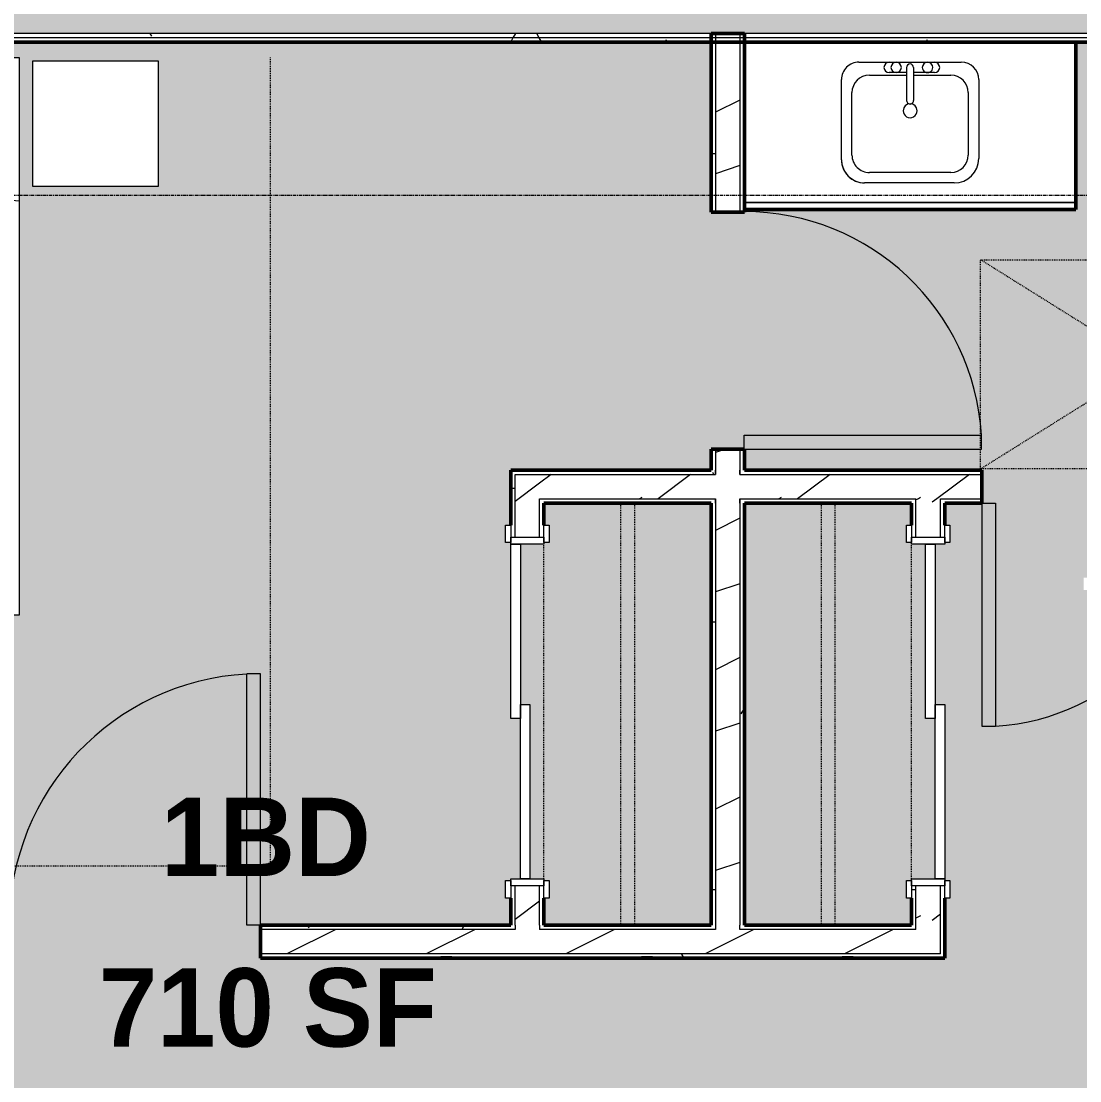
# Model space of a CAD drawing. Header units: inches. Extents: x -4294 to -464, y 9706 to 12475.
# Drawn here: x -3708.2 to -3556.3, y 10686.2 to 10838.2 of the extents above; entities that cross this region are included whole.
import ezdxf

# ---------------------------------------------------------------- set-up
doc = ezdxf.new("R2010")
doc.units = ezdxf.units.IN
doc.header["$MEASUREMENT"] = 0
doc.linetypes.add('Dash', pattern=[0.25, 0.125, -0.125])
doc.linetypes.add('Grid Line 1_2_', pattern=[0.875, 0.5, -0.125, 0.125, -0.125])
for name, color, linetype, lineweight in [('0-1', 7, 'Continuous', 5), ('0-2', 7, 'Continuous', 9), ('A-AREA-IDEN', 2, 'Continuous', 9), ('A-AREA-PATT-5', 41, 'Continuous', 9), ('A-DOOR-1', 7, 'Continuous', 9), ('A-DOOR-2', 90, 'Continuous', 20), ('A-DOOR-FRAM-1', 90, 'Continuous', 20), ('A-GENM-HDLN-1', 7, 'Dash', 9), ('A-WALL', 113, 'Continuous', 13), ('A-WALL-2', 250, 'Continuous', 50), ('A-WALL-3', 50, 'Continuous', 13), ('A-WALL-PATT-1', 7, 'Continuous', 9), ('A-WALL-PATT-2', 8, 'Continuous', 9), ('A-WALL-PATT-5', 111, 'Continuous', 9), ('I-FURN-1', 7, 'Continuous', 9), ('I-FURN-HDLN-1', 7, 'Dash', 9), ('I-WALL-1', 2, 'Continuous', 50), ('P-SANR-FIXT-1', 7, 'Continuous', 9), ('Q-CASE-1', 250, 'Continuous', 50), ('Q-CASE-2', 7, 'Continuous', 9), ('Q-CASE-HDLN-1', 7, 'Dash', 9), ('S-GRID-1', 1, 'Grid Line 1_2_', 9)]:
    doc.layers.add(name, color=color, linetype=linetype, lineweight=lineweight)
doc.styles.add('Century Gothic_B', font='GOTHICB.TTF', dxfattribs={"height": 11.25})
pattern_1 = [(0, (0, 0), (38.4, 9.6), [1.584, -27.216, 1.584, -27.216, -153.6]), (0, (0, 0), (38.4, 9.6), [-57.6, 1.584, -56.016, 1.584, -27.216, -67.2]), (0, (0, 0), (38.4, 9.6), [-144, 1.584, -17.616, 1.584, -46.416]), (120, (14.4, 4.8), (-27.513844, 28.4553755), [1.584, -27.216, 1.584, -27.216, -153.6]), (120, (14.4, 4.8), (-27.513844, 28.4553755), [-57.6, 1.584, -56.016, 1.584, -27.216, -67.2]), (120, (14.4, 4.8), (-27.513844, 28.4553755), [-144, 1.584, -17.616, 1.584, -46.416]), (240, (19.2, 24), (-10.886156, -38.0553755), [1.584, -27.216, 1.584, -27.216, -153.6]), (240, (19.2, 24), (-10.886156, -38.0553755), [-57.6, 1.584, -56.016, 1.584, -27.216, -67.2]), (240, (19.2, 24), (-10.886156, -38.0553755), [-144, 1.584, -17.616, 1.584, -46.416])]
pattern_2 = [(216.87, (7.997, 19.992), (59.9755286, 39.9843071), [9.996, -89.964]), (206.565, (19.992, 13.994), (-19.991807, -19.992219), [22.352, -22.352]), (198.435, (19.992, 3.998), (-39.983821, -19.991955), [12.644, -50.576])]

# ---------------------------------------------------------------- blocks, each defined once
blk = doc.blocks.new('Single-Flush - 32_ x 84_-1372862-FLOOR PLAN - 3RD FLOOR')
at = {"layer": 'A-DOOR-1'}
blk.add_arc((16, 2.37), 32.07, 93.5759, 180, dxfattribs=at)
at = {"layer": 'A-DOOR-2'}
for p, q in [((14, 2.37), (14, 34.38)), ((16, 34.38), (14, 34.38)), ((16, 2.37), (16, 34.38)), ((16, 2.37), (14, 2.37))]:
    blk.add_line(p, q, dxfattribs=at)
blk = doc.blocks.new('Single-Flush - 36_ x 84_-1372839-FLOOR PLAN - 3RD FLOOR')
at = {"layer": 'A-DOOR-1'}
blk.add_arc((18, 2.37), 36.07, 93.1789, 180, dxfattribs=at)
at = {"layer": 'A-DOOR-2'}
for p, q in [((16, 2.37), (16, 38.39)), ((18, 38.39), (16, 38.39)), ((18, 2.37), (18, 38.39)), ((18, 2.37), (16, 2.37))]:
    blk.add_line(p, q, dxfattribs=at)
blk = doc.blocks.new('Single-Flush - 34_ x 84_-1372840-FLOOR PLAN - 3RD FLOOR')
at = {"layer": 'A-DOOR-1'}
blk.add_arc((17, 2.37), 34.07, 93.3657, 180, dxfattribs=at)
at = {"layer": 'A-DOOR-2'}
for p, q in [((15, 2.37), (15, 36.38)), ((17, 36.38), (15, 36.38)), ((17, 2.37), (17, 36.38)), ((17, 2.37), (15, 2.37))]:
    blk.add_line(p, q, dxfattribs=at)
blk = doc.blocks.new('M_Sink Vanity-Square - 500 x 440mm-1372835-FLOOR PLAN - 3RD FLOOR')
at = {"layer": 'P-SANR-FIXT-1'}
for p, q in [((-5.72, 10.23), (7.14, 10.23)), ((-5.72, 10.23), (7.14, 10.23)), ((-5.22, 8.73), (6.46, 8.73)), ((-9.22, -4.59), (-9.22, 6.73)), ((-9.22, -4.59), (-9.22, 6.73)), ((-7.72, -2.72), (-7.72, 6.23)), ((8.96, 6.23), (8.96, -2.72)), ((10.46, 6.91), (10.46, -4.59)), ((10.46, 6.91), (10.46, -4.59)), ((0.12, -6.33), (0.12, -1.59)), ((1.12, -6.33), (1.12, -1.59)), ((0.12, -5.22), (-5.22, -5.22)), ((-2.88, -5.59), (0.12, -5.59)), ((6.46, -5.22), (1.12, -5.22)), ((1.12, -5.59), (3.62, -5.59)), ((7.96, -7.09), (-6.72, -7.09)), ((7.96, -7.09), (-6.72, -7.09)), ((3.62, -7.09), (-2.88, -7.09))]:
    blk.add_line(p, q, dxfattribs=at)
for centre, radius, start, end in [((-5.72, 6.73), 3.5, 90, 180), ((-5.72, 6.73), 3.5, 90, 180), ((7.14, 6.91), 3.32, 0, 90), ((7.14, 6.91), 3.32, 360, 90), ((-5.22, 6.23), 2.5, 90, 180), ((6.46, 6.23), 2.5, 360, 90), ((0.62, -0.13), 1, 360, 180), ((0.62, -0.13), 1, 180, 0), ((0.62, -1.59), 0.5, 360, 180), ((-5.22, -2.72), 2.5, 180, 270), ((6.46, -2.72), 2.5, 270, 360), ((-6.72, -4.59), 2.5, 180, 270), ((-6.72, -4.59), 2.5, 180, 270), ((-2.88, -6.34), 0.75, 90, 270), ((-1.88, -6.34), 0.75, 360, 180), ((2.62, -6.34), 0.75, 0, 180), ((3.62, -6.34), 0.75, 270, 90), ((7.96, -4.59), 2.5, 270, 0), ((7.96, -4.59), 2.5, 270, 0), ((-1.88, -6.34), 0.75, 180, 0), ((0.62, -6.33), 0.5, 180, 0), ((2.62, -6.34), 0.75, 180, 0)]:
    blk.add_arc(centre, radius, start, end, dxfattribs=at)
blk = doc.blocks.new('OD_CW_Base Cabinet - OD_CW_Base Cabinet-1870265-FLOOR PLAN - 3RD FLOOR')
at = {"layer": 'Q-CASE-1'}
for p, q in [((48.31, 0), (48.31, 24)), ((0.74, 0), (48.31, 0))]:
    blk.add_line(p, q, dxfattribs=at)
at = {"layer": 'Q-CASE-2'}
for p, q in [((48.31, 24), (48.31, 1)), ((0.74, 1), (48.31, 1)), ((48.31, 1), (0.74, 1)), ((48.31, 0), (0.74, 0)), ((48.31, 1), (48.31, 0))]:
    blk.add_line(p, q, dxfattribs=at)
blk = doc.blocks.new('OD_CW_Closet - OD_CW_Closet-1902250-FLOOR PLAN - 3RD FLOOR')
at = {"layer": 'Q-CASE-HDLN-1'}
for p, q in [((3.89, 24), (0.74, 24)), ((0.74, 24), (0.74, 0)), ((54.64, 24), (6.64, 24)), ((61.26, 24), (57.39, 24)), ((61.26, 0), (61.26, 24)), ((0.74, 13), (61.26, 13)), ((0.74, 11), (61.26, 11)), ((0.74, 0), (61.26, 0))]:
    blk.add_line(p, q, dxfattribs=at)
blk = doc.blocks.new('ADA Clearances - 30_x48_-V14-FLOOR PLAN - 3RD FLOOR')
at = {"layer": 'A-GENM-HDLN-1'}
for p, q in [((15, 24), (-15, -24)), ((-15, 24), (15, -24)), ((-15, -24), (-15, 24)), ((-15, 24), (15, 24)), ((15, 24), (15, -6.44)), ((15, -8.9), (15, -24)), ((15, -24), (-15, -24))]:
    blk.add_line(p, q, dxfattribs=at)
blk = doc.blocks.new('Bed-Standard - King 78_ x 80_-1379907-FLOOR PLAN - 3RD FLOOR')
at = {"layer": 'I-FURN-1'}
for p, q in [((-28.31, 41.8), (49.69, 41.8)), ((-28.31, -38.2), (-28.31, 41.8)), ((49.69, 41.8), (49.69, -38.2)), ((49.69, -24.2), (-28.31, -17.63)), ((-25.31, -24.2), (46.69, -24.2)), ((-25.31, -36.2), (-25.31, -24.2)), ((46.69, -36.2), (46.69, -24.2)), ((-25.31, -36.2), (46.69, -36.2)), ((49.69, -38.2), (-28.31, -38.2))]:
    blk.add_line(p, q, dxfattribs=at)
at = {"layer": 'I-FURN-HDLN-1'}
for p, q in [((-64.31, 77.8), (73.69, 77.8)), ((-64.31, -38.2), (-64.31, 77.8)), ((73.69, 77.8), (73.69, -38.2))]:
    blk.add_line(p, q, dxfattribs=at)
blk = doc.blocks.new('Table-Night Stand - 18_ x 18_ x 24_-1372838-FLOOR PLAN - 3RD FLOOR')
at = {"layer": 'I-FURN-1'}
for p, q in [((0.15, 0), (18.15, 0)), ((0.15, -18), (0.15, 0)), ((18.15, 0), (18.15, -18)), ((18.15, -18), (0.15, -18))]:
    blk.add_line(p, q, dxfattribs=at)
blk = doc.blocks.new('FOLDING_SLIDING CLOSET - 48_ x 80_-1372841-FLOOR PLAN - 3RD FLOOR')
at = {"layer": 'A-DOOR-1'}
for p, q in [((-26.75, 3.25), (-24.25, 3.25)), ((-26.75, 2.5), (-26.75, 3.25)), ((-24.25, 3.25), (-24.25, 2.5)), ((24.25, 3.25), (26.75, 3.25)), ((24.25, 2.5), (24.25, 3.25)), ((26.75, 3.25), (26.75, 2.5)), ((-24.25, 2.5), (-26.75, 2.5)), ((26.75, 2.5), (24.25, 2.5)), ((-26.75, -2.25), (-24.25, -2.25)), ((-26.75, -3), (-26.75, -2.25)), ((-24.25, -3), (-26.75, -3)), ((-24.25, -2.25), (-24.25, -3)), ((24.25, -2.25), (26.75, -2.25)), ((24.25, -3), (24.25, -2.25)), ((26.75, -3), (24.25, -3)), ((26.75, -2.25), (26.75, -3))]:
    blk.add_line(p, q, dxfattribs=at)
at = {"layer": 'A-DOOR-2'}
for p, q in [((-1, 0.5), (24, 0.5)), ((-1, -0.88), (-1, 0.5)), ((24, 0.5), (24, -0.88)), ((-24, -0.88), (1, -0.88)), ((-24, -2.25), (-24, -0.88)), ((24, -0.88), (-1, -0.88)), ((1, -0.88), (1, -2.25)), ((1, -2.25), (-24, -2.25))]:
    blk.add_line(p, q, dxfattribs=at)
at = {"layer": 'A-DOOR-FRAM-1'}
for p, q in [((-25, 2.5), (-24, 2.5)), ((-25, -2.25), (-25, 2.5)), ((-24, 2.5), (-24, -2.25)), ((24, 2.5), (25, 2.5)), ((24, -2.25), (24, 2.5)), ((25, 2.5), (25, -2.25)), ((-24, -2.25), (-25, -2.25)), ((25, -2.25), (24, -2.25))]:
    blk.add_line(p, q, dxfattribs=at)
blk = doc.blocks.new('OD_CW_Closet - OD_CW_Closet-1901942-FLOOR PLAN - 3RD FLOOR')
at = {"layer": 'Q-CASE-HDLN-1'}
for p, q in [((0.74, -24), (0.74, 0)), ((0.74, 0), (61.26, 0)), ((61.26, 0), (61.26, -24)), ((0.74, -11), (61.26, -11)), ((0.74, -13), (61.26, -13)), ((3.89, -24), (0.74, -24)), ((54.64, -24), (6.64, -24)), ((61.26, -24), (57.39, -24))]:
    blk.add_line(p, q, dxfattribs=at)
blk = doc.blocks.new('CTR - 1st Phase - Unit Layouts_rvt-1-FLOOR PLAN - 3RD FLOOR')
at = {"layer": 'A-WALL-PATT-1'}
h = blk.add_hatch(dxfattribs=at)
h.set_pattern_fill('FP_1', color=256, style=0, pattern_type=2)
h.set_pattern_definition(pattern_1)
h.paths.add_polyline_path([(-3608.55, 10708.54), (-3608.55, 10769.06), (-3609.17, 10769.06), (-3609.17, 10708.54)], flags=0)
h.paths.add_polyline_path([(-3609.17, 10773.81), (-3608.55, 10773.81), (-3608.55, 10776.81), (-3609.17, 10776.81), (-3609.17, 10773.93)], flags=0)
h.paths.add_polyline_path([(-3609.17, 10810.81), (-3608.55, 10810.81), (-3608.55, 10835.19), (-3609.17, 10835.19), (-3609.17, 10827.21)], flags=0)
h = blk.add_hatch(dxfattribs=at)
h.set_pattern_fill('FP_1', color=256, style=0, pattern_type=2)
h.set_pattern_definition(pattern_1)
h.paths.add_polyline_path([(-3605.05, 10708.54), (-3604.42, 10708.54), (-3604.42, 10769.06), (-3605.05, 10769.06), (-3605.05, 10744.18)], flags=0)
h.paths.add_polyline_path([(-3604.42, 10773.81), (-3604.42, 10776.81), (-3605.05, 10776.81), (-3605.05, 10773.81)], flags=0)
h.paths.add_polyline_path([(-3605.05, 10810.81), (-3604.42, 10810.81), (-3604.42, 10835.19), (-3605.05, 10835.19), (-3605.05, 10811.19)], flags=0)
h = blk.add_hatch(dxfattribs=at)
h.set_pattern_fill('FP_1', color=256, style=0, pattern_type=2)
h.set_pattern_definition(pattern_1)
h.paths.add_polyline_path([(-3637.92, 10708.54), (-3637.3, 10708.55), (-3637.3, 10714.16), (-3637.92, 10714.16), (-3637.92, 10712.41)], flags=0)
h.paths.add_polyline_path([(-3637.3, 10764.16), (-3637.3, 10773.81), (-3637.92, 10773.81), (-3637.92, 10764.16)], flags=0)
h = blk.add_hatch(dxfattribs=at)
h.set_pattern_fill('FP_1', color=256, style=0, pattern_type=2)
h.set_pattern_definition(pattern_1)
h.paths.add_polyline_path([(-3494.91, 10773.19), (-3483.97, 10773.19), (-3483.97, 10773.81), (-3538.37, 10773.81), (-3538.37, 10773.19), (-3504.85, 10773.19)], flags=0)
h.paths.add_polyline_path([(-3605.05, 10773.19), (-3570.37, 10773.19), (-3570.37, 10773.81), (-3605.05, 10773.81)], flags=0)
h.paths.add_polyline_path([(-3615.11, 10773.19), (-3608.55, 10773.19), (-3608.55, 10773.81), (-3637.3, 10773.81), (-3637.3, 10773.19), (-3633.17, 10773.19)], flags=0)
h = blk.add_hatch(dxfattribs=at)
h.set_pattern_fill('FP_1', color=256, style=0, pattern_type=2)
h.set_pattern_definition(pattern_1)
h.paths.add_polyline_path([(-3516, 10769.06), (-3483.97, 10769.06), (-3483.97, 10769.69), (-3516.62, 10769.69), (-3516.62, 10769.06)], flags=0)
h.paths.add_polyline_path([(-3520.12, 10769.06), (-3520.12, 10769.69), (-3538.37, 10769.69), (-3538.37, 10769.06), (-3520.75, 10769.06)], flags=0)
h.paths.add_polyline_path([(-3579.8, 10769.06), (-3579.8, 10769.69), (-3605.05, 10769.69), (-3605.05, 10769.06), (-3580.42, 10769.06)], flags=0)
h.paths.add_polyline_path([(-3570.37, 10769.06), (-3570.37, 10769.69), (-3576.3, 10769.69), (-3576.3, 10769.06), (-3575.67, 10769.06)], flags=0)
h.paths.add_polyline_path([(-3609.17, 10769.06), (-3608.55, 10769.06), (-3608.55, 10769.69), (-3633.17, 10769.69), (-3633.17, 10769.06), (-3615.11, 10769.06)], flags=0)
h = blk.add_hatch(dxfattribs=at)
h.set_pattern_fill('FP_1', color=256, style=0, pattern_type=2)
h.set_pattern_definition(pattern_1)
h.paths.add_polyline_path([(-3579.8, 10707.91), (-3579.8, 10714.16), (-3580.42, 10714.16), (-3580.42, 10707.91)], flags=0)
h.paths.add_polyline_path([(-3579.8, 10764.16), (-3579.8, 10769.06), (-3580.42, 10769.06), (-3580.42, 10764.16)], flags=0)
h = blk.add_hatch(dxfattribs=at)
h.set_pattern_fill('FP_1', color=256, style=0, pattern_type=2)
h.set_pattern_definition(pattern_1)
h.paths.add_polyline_path([(-3604.42, 10707.91), (-3580.42, 10707.91), (-3580.42, 10708.54), (-3605.05, 10708.54), (-3605.05, 10707.91)], flags=0)
h.paths.add_polyline_path([(-3670.24, 10707.91), (-3637.3, 10707.91), (-3637.3, 10708.54), (-3673.8, 10708.54), (-3673.8, 10707.91)], flags=0)
h.paths.add_polyline_path([(-3608.55, 10707.91), (-3608.55, 10708.54), (-3633.8, 10708.54), (-3633.8, 10707.91), (-3609.17, 10707.91)], flags=0)
h.paths.add_polyline_path([(-3780.5, 10707.91), (-3709.8, 10707.91), (-3709.8, 10708.54), (-3852.47, 10708.54), (-3852.47, 10707.91), (-3808.06, 10707.91)], flags=0)
h = blk.add_hatch(dxfattribs=at)
h.set_pattern_fill('FP_1', color=256, style=0, pattern_type=2)
h.set_pattern_definition(pattern_1)
h.paths.add_polyline_path([(-3637.3, 10703.79), (-3576.3, 10703.83), (-3576.3, 10704.41), (-3673.8, 10704.41), (-3673.8, 10703.79), (-3670.24, 10703.79)], flags=0)
h.paths.add_polyline_path([(-3835.63, 10703.79), (-3709.8, 10703.79), (-3709.8, 10704.41), (-3852.47, 10704.41), (-3852.47, 10703.79), (-3849.41, 10703.79)], flags=0)
at = {"layer": 'A-WALL-PATT-2'}
h = blk.add_hatch(dxfattribs=at)
h.set_pattern_fill('FP_2', color=256, style=0, pattern_type=2)
h.set_pattern_definition(pattern_2)
h.paths.add_polyline_path([(-3608.55, 10707.91), (-3605.05, 10707.91), (-3605.05, 10769.69), (-3608.55, 10769.69), (-3608.55, 10708.41)], flags=0)
h.paths.add_polyline_path([(-3608.55, 10773.19), (-3605.05, 10773.19), (-3605.05, 10776.81), (-3608.55, 10776.81), (-3608.55, 10773.81)], flags=0)
h.paths.add_polyline_path([(-3608.55, 10810.81), (-3605.05, 10810.81), (-3605.05, 10835.19), (-3608.55, 10835.19), (-3608.55, 10827.21)], flags=0)
h = blk.add_hatch(dxfattribs=at)
h.set_pattern_fill('FP_2', color=256, style=0, pattern_type=2)
h.set_pattern_definition(pattern_2)
h.paths.add_polyline_path([(-3636.55, 10707.91), (-3633.8, 10707.91), (-3633.8, 10714.16), (-3637.3, 10714.16), (-3637.3, 10707.91)], flags=0)
h.paths.add_polyline_path([(-3636.55, 10764.16), (-3633.8, 10764.16), (-3633.8, 10773.19), (-3637.3, 10773.19), (-3637.3, 10764.16)], flags=0)
h = blk.add_hatch(dxfattribs=at)
h.set_pattern_fill('FP_2', color=256, style=0, pattern_type=2)
h.set_pattern_definition(pattern_2)
h.paths.add_polyline_path([(-3520.12, 10769.69), (-3482.72, 10769.69), (-3482.72, 10773.19), (-3538.37, 10773.19), (-3538.37, 10769.69)], flags=0)
h.paths.add_polyline_path([(-3576.3, 10769.69), (-3570.37, 10769.69), (-3570.37, 10773.19), (-3633.8, 10773.17), (-3633.8, 10769.69), (-3579.8, 10769.69)], flags=0)
h = blk.add_hatch(dxfattribs=at)
h.set_pattern_fill('FP_2', color=256, style=0, pattern_type=2)
h.set_pattern_definition(pattern_2)
h.paths.add_polyline_path([(-3579.8, 10704.41), (-3576.3, 10704.41), (-3576.3, 10714.16), (-3579.8, 10714.16), (-3579.8, 10707.91)], flags=0)
h.paths.add_polyline_path([(-3578.42, 10764.16), (-3576.3, 10764.16), (-3576.3, 10769.69), (-3579.8, 10769.69), (-3579.8, 10764.16)], flags=0)
h = blk.add_hatch(dxfattribs=at)
h.set_pattern_fill('FP_2', color=256, style=0, pattern_type=2)
h.set_pattern_definition(pattern_2)
h.paths.add_polyline_path([(-3615.11, 10704.41), (-3579.8, 10704.41), (-3579.8, 10707.91), (-3673.8, 10707.91), (-3673.8, 10704.41), (-3670.24, 10704.41)], flags=0)
h.paths.add_polyline_path([(-3849.41, 10704.41), (-3709.8, 10704.41), (-3709.8, 10707.91), (-3852.47, 10707.91), (-3852.47, 10704.41)], flags=0)
at = {"layer": 'A-WALL-2'}
for p, q in [((-3604.42, 10836.44), (-3609.17, 10836.44)), ((-3609.17, 10836.44), (-3609.17, 10810.81)), ((-3604.42, 10810.81), (-3604.42, 10836.44)), ((-3609.17, 10810.81), (-3604.42, 10810.81)), ((-3604.42, 10776.81), (-3609.17, 10776.81)), ((-3609.17, 10776.81), (-3609.17, 10773.81)), ((-3604.42, 10773.81), (-3604.42, 10776.81)), ((-3637.92, 10773.81), (-3637.92, 10765.91)), ((-3637.3, 10773.81), (-3637.92, 10773.81)), ((-3633.17, 10773.81), (-3637.3, 10773.81)), ((-3609.17, 10773.81), (-3633.17, 10773.81)), ((-3570.37, 10773.81), (-3604.42, 10773.81)), ((-3570.37, 10769.06), (-3570.37, 10773.81)), ((-3633.17, 10769.06), (-3609.17, 10769.06)), ((-3633.17, 10765.91), (-3633.17, 10769.06)), ((-3609.17, 10769.06), (-3609.17, 10708.54)), ((-3604.42, 10769.06), (-3580.42, 10769.06)), ((-3604.42, 10708.54), (-3604.42, 10769.06)), ((-3580.42, 10769.06), (-3580.42, 10765.91)), ((-3575.67, 10765.91), (-3575.67, 10769.06)), ((-3575.67, 10769.06), (-3570.37, 10769.06)), ((-3637.92, 10712.41), (-3637.92, 10708.54)), ((-3633.17, 10708.54), (-3633.17, 10712.41)), ((-3580.42, 10712.41), (-3580.42, 10708.54)), ((-3575.67, 10703.79), (-3575.67, 10712.41)), ((-3637.92, 10708.54), (-3673.8, 10708.54)), ((-3673.8, 10708.54), (-3673.8, 10703.79)), ((-3609.17, 10708.54), (-3633.17, 10708.54)), ((-3580.42, 10708.54), (-3604.42, 10708.54)), ((-3673.8, 10703.79), (-3580.42, 10703.79)), ((-3580.42, 10703.79), (-3576.3, 10703.79)), ((-3576.3, 10703.79), (-3575.67, 10703.79))]:
    blk.add_line(p, q, dxfattribs=at)
at = {"layer": 'A-WALL-3'}
for p, q in [((-3608.55, 10836.44), (-3608.55, 10810.81)), ((-3605.05, 10836.44), (-3605.05, 10810.81)), ((-3608.55, 10776.81), (-3608.55, 10773.81)), ((-3605.05, 10776.81), (-3605.05, 10773.81)), ((-3608.55, 10773.19), (-3608.55, 10773.81)), ((-3608.55, 10773.81), (-3608.55, 10773.19)), ((-3605.05, 10773.81), (-3605.05, 10773.19)), ((-3605.05, 10773.19), (-3605.05, 10773.81)), ((-3637.3, 10773.19), (-3633.8, 10773.19)), ((-3637.3, 10764.16), (-3637.3, 10773.19)), ((-3633.8, 10773.19), (-3633.17, 10773.19)), ((-3633.17, 10773.19), (-3608.55, 10773.19)), ((-3605.05, 10773.19), (-3570.37, 10773.19)), ((-3633.8, 10769.69), (-3633.17, 10769.69)), ((-3633.8, 10764.16), (-3633.8, 10769.69)), ((-3633.17, 10769.69), (-3608.55, 10769.69)), ((-3608.55, 10769.06), (-3608.55, 10769.69)), ((-3608.55, 10769.69), (-3608.55, 10769.06)), ((-3608.55, 10769.06), (-3608.55, 10708.54)), ((-3605.05, 10769.69), (-3605.05, 10769.06)), ((-3605.05, 10769.69), (-3579.8, 10769.69)), ((-3605.05, 10769.06), (-3605.05, 10769.69)), ((-3605.05, 10769.06), (-3605.05, 10708.54)), ((-3579.8, 10769.06), (-3579.8, 10769.69)), ((-3579.8, 10764.16), (-3579.8, 10769.06)), ((-3576.3, 10769.06), (-3576.3, 10769.69)), ((-3576.3, 10769.69), (-3570.37, 10769.69)), ((-3576.3, 10764.16), (-3576.3, 10769.06)), ((-3637.3, 10708.54), (-3637.3, 10714.16)), ((-3633.8, 10708.54), (-3633.8, 10714.16)), ((-3579.8, 10707.91), (-3579.8, 10714.16)), ((-3576.3, 10704.41), (-3576.3, 10714.16)), ((-3637.3, 10707.91), (-3673.8, 10707.91)), ((-3637.3, 10708.54), (-3637.3, 10707.91)), ((-3633.8, 10708.54), (-3633.8, 10707.91)), ((-3608.55, 10707.91), (-3633.8, 10707.91)), ((-3608.55, 10708.54), (-3608.55, 10707.91)), ((-3605.05, 10707.91), (-3605.05, 10708.54)), ((-3580.42, 10707.91), (-3605.05, 10707.91)), ((-3579.8, 10707.91), (-3580.42, 10707.91)), ((-3580.42, 10704.41), (-3673.8, 10704.41)), ((-3579.8, 10704.41), (-3580.42, 10704.41)), ((-3576.3, 10704.41), (-3579.8, 10704.41))]:
    blk.add_line(p, q, dxfattribs=at)
at = {"layer": '0-2'}
for name, p in [('OD_CW_Base Cabinet - OD_CW_Base Cabinet-1870265-FLOOR PLAN - 3RD FLOOR', (-3605.16, 10811.19)), ('Single-Flush - 36_ x 84_-1372839-FLOOR PLAN - 3RD FLOOR', (-3691.8, 10706.16))]:
    blk.add_blockref(name, p, dxfattribs=at)
for name, p, rotation in [('Bed-Standard - King 78_ x 80_-1379907-FLOOR PLAN - 3RD FLOOR', (-3736.75, 10794.8), 180), ('Table-Night Stand - 18_ x 18_ x 24_-1372838-FLOOR PLAN - 3RD FLOOR', (-3688.35, 10814.5), 180), ('M_Sink Vanity-Square - 500 x 440mm-1372835-FLOOR PLAN - 3RD FLOOR', (-3580.02, 10825.22), 180), ('Single-Flush - 34_ x 84_-1372840-FLOOR PLAN - 3RD FLOOR', (-3606.8, 10793.81), 269.9999999999788), ('ADA Clearances - 30_x48_-V14-FLOOR PLAN - 3RD FLOOR', (-3546.52, 10788.98), 90.00000000000026), ('OD_CW_Closet - OD_CW_Closet-1901942-FLOOR PLAN - 3RD FLOOR', (-3609.17, 10769.8), 269.999999999969), ('OD_CW_Closet - OD_CW_Closet-1902250-FLOOR PLAN - 3RD FLOOR', (-3604.42, 10769.8), 270.0000000000309), ('Single-Flush - 32_ x 84_-1372862-FLOOR PLAN - 3RD FLOOR', (-3554.37, 10771.44), 180), ('FOLDING_SLIDING CLOSET - 48_ x 80_-1372841-FLOOR PLAN - 3RD FLOOR', (-3635.67, 10739.16), 270.0000000000273), ('FOLDING_SLIDING CLOSET - 48_ x 80_-1372841-FLOOR PLAN - 3RD FLOOR', (-3577.92, 10739.16), 89.99999999997272)]:
    blk.add_blockref(name, p, dxfattribs=dict(at, rotation=rotation))
blk = doc.blocks.new('CTR - 1st Phase - Shell_rvt-1-FLOOR PLAN - 3RD FLOOR')
at = {"layer": 'S-GRID-1'}
blk.add_line((-464.45, 10813.19), (-4232.19, 10813.19), dxfattribs=at)

msp = doc.modelspace()

# ---------------------------------------------------------------- hatches: boundary and pattern name
at = {"layer": 'A-AREA-PATT-5'}
h = msp.add_hatch(color=256, dxfattribs=at)
h.paths.add_polyline_path([(-3652.74, 10553.19), (-3614.97, 10553.19), (-3614.97, 10578.5), (-3622.05, 10578.5), (-3622.05, 10595), (-3614.97, 10595), (-3614.97, 10608.62), (-3622.05, 10608.62), (-3622.05, 10625.12), (-3614.97, 10625.12), (-3614.98, 10637.74), (-3622.05, 10637.74), (-3622.05, 10654.24), (-3614.97, 10654.24), (-3614.97, 10661.79), (-3578.97, 10661.79), (-3578.97, 10659.19), (-3577.55, 10659.19), (-3577.35, 10658.99), (-3577.35, 10658.1), (-3577.1, 10658.1), (-3577.1, 10654.33), (-3576.85, 10654.33), (-3576.85, 10652.43), (-3577.1, 10652.43), (-3577.1, 10643.04), (-3576.85, 10643.04), (-3576.85, 10642.45), (-3577.1, 10642.45), (-3577.1, 10641.86), (-3576.85, 10641.86), (-3576.85, 10641.27), (-3577.1, 10641.27), (-3577.1, 10640.68), (-3576.85, 10640.68), (-3576.85, 10640.09), (-3577.1, 10640.09), (-3577.1, 10639.5), (-3576.85, 10639.5), (-3576.85, 10638.91), (-3577.1, 10638.91), (-3577.1, 10636.28), (-3577.35, 10636.26), (-3577.37, 10635.33), (-3577.41, 10635.25), (-3577.55, 10635.19), (-3578.97, 10635.19), (-3578.97, 10577.19), (-3547.88, 10577.19), (-3547.88, 10577.56), (-3523.88, 10577.56), (-3523.88, 10577.19), (-3509.35, 10577.19), (-3509.35, 10607.44), (-3517.35, 10607.44), (-3517.35, 10643.19), (-3504.92, 10643.19), (-3504.92, 10671.39), (-3502.99, 10671.39), (-3502.99, 10672.01), (-3501.92, 10672.01), (-3501.92, 10706.76), (-3502.99, 10706.76), (-3502.99, 10707.39), (-3504.92, 10707.39), (-3504.92, 10711.64), (-3520.75, 10711.64), (-3520.75, 10720.35), (-3519.75, 10720.35), (-3519.75, 10722.35), (-3517.81, 10722.35), (-3517.81, 10722.98), (-3515.94, 10722.98), (-3515.94, 10722.35), (-3514, 10722.35), (-3514, 10720.35), (-3516, 10720.35), (-3516, 10716.39), (-3483.97, 10716.39), (-3483.97, 10769.06), (-3516, 10769.06), (-3516, 10760.35), (-3514, 10760.35), (-3514, 10758.35), (-3515.94, 10758.35), (-3515.94, 10757.73), (-3517.81, 10757.73), (-3517.81, 10758.35), (-3519.75, 10758.35), (-3519.75, 10760.35), (-3520.75, 10760.35), (-3520.75, 10769.06), (-3538.37, 10769.06), (-3538.37, 10773.81), (-3483.97, 10773.81), (-3483.97, 10835.19), (-3518.1, 10835.19), (-3518.1, 10835.06), (-3522.85, 10835.06), (-3522.85, 10835.19), (-3528.87, 10835.19), (-3528.91, 10827.21), (-3529, 10826.5), (-3529.37, 10825.6), (-3529.96, 10824.83), (-3530.74, 10824.24), (-3531.63, 10823.86), (-3532.68, 10823.74), (-3533.99, 10823.74), (-3533.64, 10820.71), (-3532.42, 10819.66), (-3531.88, 10818.71), (-3531.52, 10817.2), (-3531.44, 10816.71), (-3531.35, 10815.71), (-3531.52, 10813.72), (-3532.06, 10811.71), (-3532.79, 10809.71), (-3533.72, 10807.71), (-3535.11, 10805.71), (-3536.11, 10804.71), (-3536.97, 10804.21), (-3538.35, 10803.71), (-3539.35, 10803.71), (-3540.72, 10804.21), (-3541.59, 10804.71), (-3542.59, 10805.71), (-3544.06, 10807.89), (-3544.91, 10809.71), (-3545.64, 10811.71), (-3546.17, 10813.72), (-3546.35, 10815.71), (-3546.17, 10817.2), (-3546.08, 10817.71), (-3545.82, 10818.71), (-3545.25, 10819.71), (-3544.06, 10820.71), (-3543.71, 10823.74), (-3545.1, 10823.74), (-3546.06, 10823.86), (-3546.96, 10824.24), (-3547.73, 10824.83), (-3548.33, 10825.6), (-3548.7, 10826.5), (-3548.82, 10827.46), (-3548.82, 10835.19), (-3556.85, 10835.19), (-3556.85, 10811.19), (-3604.42, 10811.19), (-3604.42, 10810.81), (-3609.17, 10810.81), (-3609.17, 10835.19), (-3851.85, 10835.19), (-3851.85, 10743.6), (-3819.57, 10743.6), (-3819.57, 10737.55), (-3824.32, 10737.55), (-3824.32, 10738.85), (-3852.47, 10738.85), (-3852.47, 10741.81), (-3855.72, 10741.81), (-3855.72, 10703.79), (-3852.47, 10703.79), (-3852.47, 10708.54), (-3709.8, 10708.54), (-3709.8, 10703.79), (-3851.85, 10703.79), (-3851.85, 10553.19), (-3800.41, 10553.19), (-3800.41, 10569.31), (-3782.41, 10569.31), (-3782.41, 10565.31), (-3746.41, 10565.31), (-3746.41, 10569.31), (-3728.41, 10569.31), (-3728.41, 10553.19), (-3670.24, 10553.19)], flags=0)
h.paths.add_polyline_path([(-3483.97, 10553.19), (-3483.97, 10643.19), (-3487.35, 10643.19), (-3487.35, 10607.44), (-3485.35, 10607.44), (-3485.35, 10553.19)], flags=0)
h.paths.add_polyline_path([(-3685.86, 10566.26), (-3708.9, 10566.26), (-3708.9, 10572.26), (-3709.9, 10572.26), (-3709.9, 10608.26), (-3708.9, 10608.26), (-3708.9, 10614.26), (-3673.9, 10614.26), (-3673.9, 10566.26), (-3681.49, 10566.26)], flags=0)
h.paths.add_polyline_path([(-3812.9, 10566.26), (-3847.9, 10566.26), (-3847.9, 10614.26), (-3812.9, 10614.26), (-3812.9, 10608.26), (-3811.9, 10608.26), (-3811.9, 10572.26), (-3812.9, 10572.26)], flags=0)
h.paths.add_polyline_path([(-3725.37, 10617.59), (-3796.9, 10617.59), (-3796.9, 10618.59), (-3802.9, 10618.59), (-3802.9, 10653.59), (-3718.9, 10653.59), (-3718.9, 10618.59), (-3724.9, 10618.59), (-3724.9, 10617.59)], flags=0)
h.paths.add_polyline_path([(-3580.42, 10703.79), (-3673.8, 10703.79), (-3673.8, 10708.54), (-3637.92, 10708.54), (-3637.92, 10712.41), (-3638.67, 10712.41), (-3638.67, 10714.91), (-3637.92, 10714.91), (-3637.92, 10715.16), (-3636.55, 10715.16), (-3636.55, 10738.16), (-3637.92, 10738.16), (-3637.98, 10763.41), (-3638.67, 10763.41), (-3638.67, 10765.91), (-3637.92, 10765.91), (-3637.92, 10773.81), (-3609.17, 10773.81), (-3609.17, 10776.81), (-3604.42, 10776.81), (-3604.42, 10773.81), (-3570.37, 10773.81), (-3570.37, 10769.06), (-3575.67, 10769.06), (-3575.67, 10765.91), (-3574.92, 10765.91), (-3574.92, 10763.41), (-3575.67, 10763.41), (-3575.67, 10763.16), (-3577.05, 10763.16), (-3577.05, 10740.16), (-3575.67, 10740.16), (-3575.63, 10714.91), (-3574.92, 10714.91), (-3574.92, 10712.41), (-3575.67, 10712.41), (-3575.67, 10703.79), (-3579.8, 10703.79)], flags=0)
h.paths.add_polyline_path([(-3504.92, 10705.64), (-3540.92, 10705.64), (-3540.92, 10707.39), (-3504.92, 10707.39)], flags=0)
h.paths.add_polyline_path([(-3609.17, 10708.54), (-3609.17, 10769.06), (-3633.17, 10769.06), (-3633.17, 10765.91), (-3632.42, 10765.91), (-3632.42, 10763.41), (-3633.17, 10763.41), (-3633.17, 10763.16), (-3636.55, 10763.16), (-3636.55, 10740.16), (-3635.17, 10740.16), (-3635.17, 10715.16), (-3633.17, 10715.16), (-3633.17, 10714.91), (-3632.42, 10714.91), (-3632.42, 10712.41), (-3633.17, 10712.41), (-3633.17, 10708.54), (-3615.11, 10708.54)], flags=0)
h.paths.add_polyline_path([(-3604.42, 10708.54), (-3580.42, 10708.54), (-3580.42, 10712.41), (-3581.17, 10712.41), (-3581.17, 10714.91), (-3580.42, 10714.91), (-3580.42, 10715.16), (-3577.05, 10715.16), (-3577.05, 10738.16), (-3578.42, 10738.16), (-3578.42, 10763.16), (-3580.42, 10763.16), (-3580.42, 10763.41), (-3581.17, 10763.41), (-3581.17, 10765.91), (-3580.42, 10765.91), (-3580.42, 10769.06), (-3604.42, 10769.06), (-3604.42, 10712.41)], flags=0)
h.paths.add_polyline_path([(-3851.47, 10708.8), (-3851.47, 10736.8), (-3826.22, 10736.8), (-3826.22, 10727.29), (-3825.72, 10727.27), (-3825.72, 10726.81), (-3826.22, 10726.81), (-3826.22, 10710.54), (-3825.72, 10710.5), (-3825.72, 10709.81), (-3826.22, 10709.81), (-3826.22, 10708.8), (-3850.47, 10708.8)], flags=0)
h.paths.add_polyline_path([(-3494.91, 10725.96), (-3514.41, 10725.96), (-3514.41, 10750.96), (-3488.41, 10750.96), (-3488.41, 10725.96)], flags=0)
h.paths.add_polyline_path([(-3780.5, 10753), (-3786.43, 10753), (-3786.43, 10833), (-3708.43, 10833), (-3708.43, 10753)], flags=0)
h.paths.add_polyline_path([(-3519.75, 10756.6), (-3555.75, 10756.6), (-3555.75, 10758.35), (-3519.75, 10758.35), (-3519.75, 10757.73)], flags=0)
h.paths.add_polyline_path([(-3522.85, 10809.81), (-3522.85, 10815.06), (-3518.1, 10815.06), (-3518.1, 10814.56), (-3484.47, 10814.56), (-3484.47, 10809.81), (-3522.22, 10809.81)], flags=0)
h.paths.add_polyline_path([(-3790.43, 10814.5), (-3808.43, 10814.5), (-3808.43, 10832.5), (-3790.43, 10832.5), (-3790.43, 10815)], flags=0)
h.paths.add_polyline_path([(-3706.5, 10814.5), (-3706.5, 10832.5), (-3688.5, 10832.5), (-3688.5, 10814.5)], flags=0)
at = {"layer": 'A-WALL-PATT-5'}
h = msp.add_hatch(dxfattribs=at)
h.set_pattern_fill('FP_66', color=256, style=0, pattern_type=2)
h.set_pattern_definition([(161.57, (0.6, 0.6), (-4.80033747, -0.00041462), [0, -34.152, 3.792, 0]), (18.43, (-0.6, 0.6), (-4.80033747, 0.00041462), [0, -34.152, 3.792, 0]), (108.43, (0.6, 0.6), (2.39913218, -12.00105099), [11.382, -26.562]), (71.57, (-0.6, 0.6), (2.39913218, 12.00105099), [11.382, -26.562])])
h.paths.add_polyline_path([(-3482.82, 10836.44), (-3482.72, 10836.44), (-3482.72, 10839.94), (-3852.47, 10839.94), (-3852.47, 10836.44), (-3483.35, 10836.44)], flags=0)
h = msp.add_hatch(dxfattribs=at)
h.set_pattern_fill('FP_1', color=256, style=0, pattern_type=2)
h.set_pattern_definition(pattern_1)
h.paths.add_polyline_path([(-3852.47, 10835.81), (-3483.35, 10835.81), (-3483.35, 10836.44), (-3852.47, 10836.44)], flags=0)
h = msp.add_hatch(dxfattribs=at)
h.set_pattern_fill('FP_1', color=256, style=0, pattern_type=2)
h.set_pattern_definition(pattern_1)
h.paths.add_polyline_path([(-3504.85, 10835.19), (-3483.97, 10835.19), (-3483.97, 10835.81), (-3852.47, 10835.81), (-3852.47, 10835.19), (-3532.42, 10835.19)], flags=0)

# ---------------------------------------------------------------- linework, layer by layer
at = {"layer": 'A-WALL'}
for p, q in [((-3482.72, 10836.44), (-3852.47, 10836.44)), ((-3483.35, 10835.81), (-3852.47, 10835.81))]:
    msp.add_line(p, q, dxfattribs=at)
at = {"layer": 'I-WALL-1'}
msp.add_line((-3852.47, 10835.19), (-3483.97, 10835.19), dxfattribs=at)

# ---------------------------------------------------------------- block references
at = {"layer": '0-1'}
for name in ['CTR - 1st Phase - Shell_rvt-1-FLOOR PLAN - 3RD FLOOR', 'CTR - 1st Phase - Unit Layouts_rvt-1-FLOOR PLAN - 3RD FLOOR']:
    msp.add_blockref(name, (0, 0), dxfattribs=at)

# ---------------------------------------------------------------- texts
at = {"layer": 'A-AREA-IDEN', "char_height": 11.25, "attachment_point": 1, "style": 'Century Gothic_B'}
for s, insert, width in [('1BD', (-3688.1, 10726.81), 35.9812), ('710 SF', (-3697.01, 10702.35), 57.57)]:
    msp.add_mtext(s, dxfattribs=dict(at, insert=insert, width=width))

doc.saveas('drawing.dxf')
